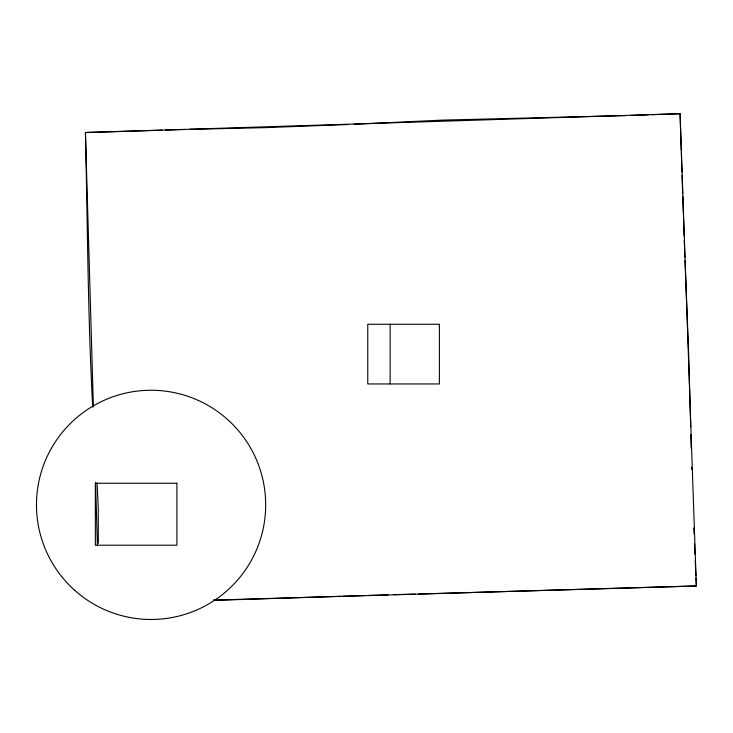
<?xml version="1.0" encoding="UTF-8"?>
<svg xmlns="http://www.w3.org/2000/svg" width="733" height="733" viewBox="0 0 733 733"><rect width="100%" height="100%" fill="white"/><g stroke="black" fill="none" stroke-linecap="round" stroke-linejoin="round"><path stroke-width="1.1" d="M348.312 124.528L264.036 127.67L189.462 129.365M354.012 124.262L442.219 120.12L625.955 115.603M630.462 115.448L648.503 114.815M651.884 114.696L680.077 113.707L696.35 585.969L418.506 594.023M162.03 130.199L85.431 132.517C87.612 224.005 87.758 315.575 92.706 406.971M165.456 130.089L184.89 129.503M340.781 596.295L213.413 600.409M343.026 596.222L364.42 595.562M367.801 595.453L388.069 594.82M393.694 594.646L415.125 594.106M213.495 600.107L696.35 585.969L696.002 578.016M97.104 483.065L98.268 508.051L98.314 543.309M694.508 543.923L694.957 554.148M695.25 560.965L695.901 575.744M693.812 528.044L694.059 533.706M684.869 257.127L684.274 240.323M685.007 260.49L688.507 349.165L690.697 426.78M683.385 214.54L682.78 196.618M683.504 217.903L684.118 235.834M681.947 171.98L681.324 152.94M682.057 175.343L682.661 193.265M681.25 150.696L680.077 113.707L85.431 132.517L93.384 406.852M95.565 482.296L97.388 545.16M691.127 448.101L690.843 434.632M691.585 467.15L691.64 469.395M390.148 324.27L390.148 383.945M439.379 324.27L367.764 324.27L367.764 383.945L439.379 383.945L439.379 324.27M176.9 483.249L95.354 483.249L95.354 545.205L176.9 545.205L176.9 483.249M74.656 590.276A114.605 114.605 0 0 0 263.257 528.337A114.605 114.605 0 0 0 115.319 395.976A114.605 114.605 0 0 0 74.656 590.276"/></g></svg>
